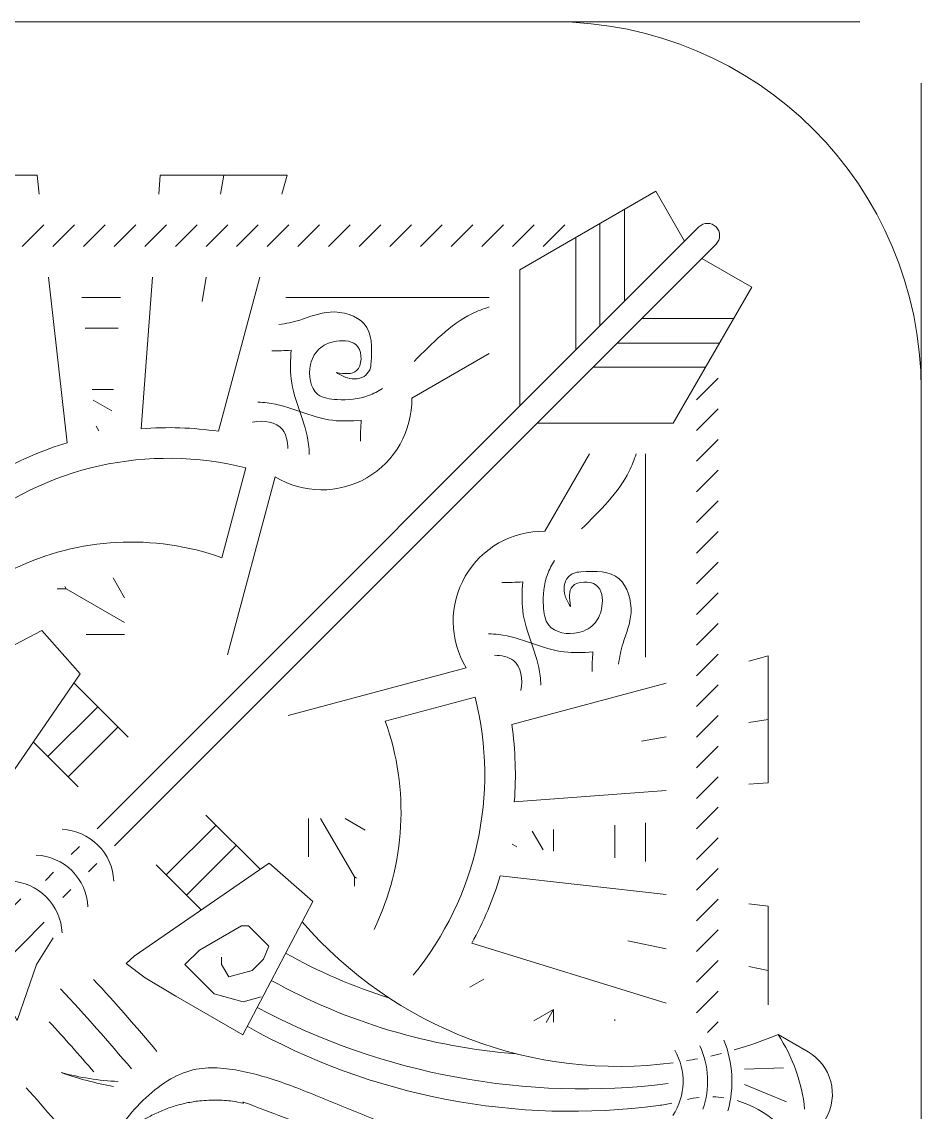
# Model space of a CAD drawing. Header units: inches. Extents: x -6.2 to 19.1, y -0.3 to 14.3.
# Drawn here: x 18.532 to 19.107, y 13.415 to 14.113 of the extents above; entities that cross this region are included whole.
import ezdxf

# ---------------------------------------------------------------- set-up
doc = ezdxf.new("R2010")
doc.units = ezdxf.units.IN
doc.header["$MEASUREMENT"] = 0
doc.layers.add('NOPLOT', color=40, linetype='Continuous', lineweight=5)

# ---------------------------------------------------------------- blocks, each defined once
blk = doc.blocks.new('BG')
at = {"layer": 'NOPLOT'}
for p, q in [((-1.154649315432252, 2.359375000000002), (-1.13491117056153, 2.359375000000002)), ((-1.152888800746311, 2.343750000000002), (-1.136082102436831, 2.343750000000002)), ((-1.138423966187425, 2.312500000000002), (-1.149367771374436, 2.312500000000002)), ((-1.139237925219781, 2.301638471546597), (-1.148763635153756, 2.3071381427412)), ((-1.147262386060472, 2.293814188519209), (-1.145892536137353, 2.291441538853621)), ((-1.132756860700241, 2.206189881604813), (-1.138668679507234, 2.216429452143664)), ((-1.167193601920587, 2.210937500000002), (-1.162561193326979, 2.210937500000002)), ((-1.162561193326979, 2.210937500000002), (-1.163227442411884, 2.212091477265558)), ((-1.162561193326979, 2.210937500000002), (-1.132756860700241, 2.193729960534938)), ((-1.152273560349265, 2.187500000000002), (-1.132756860700241, 2.187500000000002)), ((-1.039006860700233, 2.074233300350761), (-1.039006860700233, 2.093749999998193)), ((-1.015569360700233, 2.063945667373256), (-1.032776900164258, 2.093749999998192)), ((-1.020316979092307, 2.093749999998193), (-1.01007740855475, 2.087838181191946)), ((-0.8671318607002263, 2.091595690136807), (-0.8671318607002263, 2.071857545266422)), ((-0.9248683891525857, 2.087268935478637), (-0.919368717958065, 2.077743225544804)), ((-0.9140068607002334, 2.088082894510912), (-0.9140068607002299, 2.077139089324239)), ((-0.8827568607002299, 2.090424758261509), (-0.8827568607002263, 2.073618059952361)), ((-0.9326926721776658, 2.079244474637822), (-0.9350653218447178, 2.080614324561786)), ((-1.01556936070023, 2.059313258772162), (-1.015569360700233, 2.063945667373256)), ((-1.015569360700233, 2.063945667373256), (-1.014415383432738, 2.063279418287228)), ((-0.9495551316006399, 2.011848020753368), (-0.9566180161701432, 2.007770262445911)), ((-0.9239880215719047, 1.99052480678651), (-0.9140068607002334, 1.996287432702596)), ((-0.9177964699338261, 1.989723636969179), (-0.9140068607002334, 1.996287432702596)), ((-0.9140068607002334, 1.996287432702596), (-0.9140068607002334, 1.989809890665406)), ((-0.8827568607002299, 1.991243482961607), (-0.8827568607002299, 1.990521158725228))]:
    blk.add_line(p, q, dxfattribs=at)
for radius, start, end in [(1.124999999999999, 40.1208425318528, 42.6129550412265), (1.109374999999999, 40.1987293438149, 43.01840784614915), (1.093749999999999, 40.79006709121215, 42.58509100459516), (1.062499999999999, 39.29926577019602, 41.67445923097158)]:
    blk.add_arc((-1.976506860700223, 1.249999999999999), radius, start, end, dxfattribs=at)
blk = doc.blocks.new('CornerPrint')
at = {"layer": 'NOPLOT'}
for p, q in [((0.8926189321405724, 2.412155764241032), (0.8942806220818564, 2.421874999999986)), ((1.098696829597427, 2.357488060925064), (1.098696829597427, 2.404365940362212)), ((0.8025747485661681, 2.396530764241032), (0.7915262051101264, 2.385482220784994)), ((0.8181997485661681, 2.396530764241032), (0.8071512051101264, 2.385482220784994)), ((0.8338247485661681, 2.396530764241032), (0.8227762051101264, 2.385482220784994)), ((0.8494497485661681, 2.396530764241032), (0.8384012051101264, 2.385482220784994)), ((0.865074748566161, 2.396530764241032), (0.8540262051101264, 2.385482220784994)), ((0.880699748566161, 2.396530764241032), (0.8696512051101264, 2.385482220784994)), ((0.896324748566161, 2.396530764241032), (0.8852762051101264, 2.385482220784994)), ((0.911949748566161, 2.396530764241032), (0.9009012051101264, 2.385482220784994)), ((0.927574748566161, 2.396530764241032), (0.9165262051101264, 2.385482220784994)), ((0.943199748566161, 2.396530764241032), (0.9321512051101264, 2.385482220784994)), ((0.958824748566161, 2.396530764241032), (0.9477762051101264, 2.385482220784994)), ((0.974449748566161, 2.396530764241032), (0.9634012051101264, 2.385482220784994)), ((0.990074748566161, 2.396530764241032), (0.9790262051101264, 2.385482220784994)), ((1.005699748566163, 2.396530764241032), (0.9946512051101264, 2.385482220784994)), ((1.021324748566163, 2.396530764241032), (1.010276205110128, 2.385482220784994)), ((1.036949748566163, 2.396530764241032), (1.025901205110128, 2.385482220784994)), ((1.052574748566163, 2.396530764241032), (1.041526205110128, 2.385482220784994)), ((1.068199748566163, 2.396530764241032), (1.057151205110128, 2.385482220784994)), ((1.086166639894981, 2.344957871222618), (1.086166639894981, 2.397131631964506)), ((1.073831472450377, 2.332622703778014), (1.073831472450377, 2.390009919719866)), ((0.8832583170535804, 2.357405462985085), (0.8853871840962757, 2.36985722078499)), ((1.107488060925076, 2.348696829597415), (1.154365940362223, 2.348696829597415)), ((1.09495787122263, 2.336166639894969), (1.147131631964517, 2.336166639894969)), ((1.029679215836798, 2.330891214790842), (0.9902002306843327, 2.308098012085729)), ((1.082622703778026, 2.323831472450365), (1.140009919719877, 2.323831472450365)), ((1.146530764241047, 2.318199748566155), (1.135482220785005, 2.307151205110113)), ((1.146530764241047, 2.302574748566155), (1.135482220785005, 2.291526205110117)), ((1.146530764241047, 2.286949748566155), (1.135482220785005, 2.275901205110117)), ((1.080891214790861, 2.279679215836779), (1.058098012085751, 2.240200230684312)), ((0.8933844462764169, 2.226705014928346), (0.9056506396845263, 2.272483071942894)), ((1.146530764241047, 2.271324748566155), (1.135482220785005, 2.260276205110117)), ((0.9206031128554129, 2.267916097372385), (0.8962899975600349, 2.177178315799754)), ((1.146530764241047, 2.255699748566155), (1.135482220785005, 2.244651205110113)), ((1.146530764241047, 2.240074748566155), (1.135482220785005, 2.229026205110113)), ((1.146530764241047, 2.224449748566155), (1.135482220785005, 2.213401205110113)), ((1.146530764241047, 2.208824748566155), (1.135482220785005, 2.197776205110113)), ((1.146530764241047, 2.193199748566155), (1.135482220785005, 2.182151205110113)), ((1.146530764241047, 2.177574748566155), (1.135482220785005, 2.166526205110113)), ((1.017916097372404, 2.170603112855389), (0.9271783157997744, 2.146289997560014)), ((0.817879346503882, 2.1628831489286), (0.8455226416090076, 2.135239853823475)), ((1.146530764241047, 2.161949748566155), (1.135482220785005, 2.150901205110117)), ((0.8046834139451162, 2.125326603471748), (0.8300596529529285, 2.150702842479557)), ((1.146530764241047, 2.146324748566155), (1.135482220785005, 2.135276205110117)), ((1.162155764241052, 2.142618932140565), (1.171875000000006, 2.144280622081849)), ((0.81499207304915, 2.115017944367718), (0.8403683120569552, 2.140394183375527)), ((1.107405462985105, 2.133258317053571), (1.11985722078501, 2.135387184096267)), ((0.7971768862586499, 2.132833131158215), (0.8201464026011998, 2.109863614815668)), ((1.146530764241047, 2.130699748566155), (1.135482220785005, 2.119651205110117)), ((1.146530764241047, 2.115074748566155), (1.135482220785005, 2.104026205110117)), ((1.146530764241047, 2.099449748566155), (1.135482220785005, 2.088401205110117)), ((0.9128831489286098, 2.067879346503872), (0.8852398538235215, 2.095522641608961)), ((0.8650179443677315, 2.064992073049137), (0.8903941833755367, 2.090368312056945)), ((0.8207186203363888, 2.079509851664032), (0.816567546635734, 2.075358777963377)), ((0.8753266034717582, 2.05468341394511), (0.9007028424795704, 2.080059652952919)), ((1.146530764241047, 2.083824748566155), (1.135482220785005, 2.072776205110113)), ((0.8295098516640378, 2.070718620336383), (0.8253587779633831, 2.066567546635728)), ((0.8828331311582245, 2.047176886258644), (0.8598636148157155, 2.070146402601154)), ((0.8075317733449152, 2.066323004672554), (0.8033806996442605, 2.062171930971896)), ((1.146530764241047, 2.068199748566155), (1.135482220785005, 2.057151205110113)), ((0.8163230046725642, 2.057531773344902), (0.8121719309719095, 2.053380699644247)), ((1.146530764241047, 2.052574748566155), (1.135482220785005, 2.041526205110117)), ((1.146530764241047, 2.036949748566155), (1.135482220785005, 2.025901205110117)), ((1.100310564796589, 2.031321360453408), (1.119857220785016, 2.02721690697701)), ((1.146530764241047, 2.021324748566155), (1.135482220785005, 2.010276205110117)), ((1.162155764241057, 2.018334957868294), (1.171875000000012, 2.016294089546756)), ((1.146530764241047, 2.005699748566155), (1.135482220785005, 1.994651205110117)), ((1.146530764241047, 1.990074748566155), (1.141006492513026, 1.984550476838134)), ((1.179741149133389, 1.966578028636221), (1.159856349202852, 1.965976921029132)), ((1.181232082547862, 1.949287568971556), (1.159856349202852, 1.958030328704947))]:
    blk.add_line(p, q, dxfattribs=at)
for points in [[(0.7487262189461914, 2.421874999999986), (0.7990916181402055, 2.421874999999986), (0.8001867130067479, 2.412155764241032)], [(0.8612198747904811, 2.412155764241032), (0.8619482308195172, 2.421874999999986), (0.9266130133442116, 2.421874999999986), (0.9240087519715514, 2.412155764241032)], [(1.045304215836798, 2.304095447164435), (1.045304215836798, 2.373539700434776), (1.114681333416525, 2.413594597945032), (1.129367016819526, 2.388158248147164)], [(1.054095447164447, 2.29530421583679), (1.123539700434788, 2.29530421583679), (1.16359459794504, 2.364681333416517), (1.138158248147175, 2.379367016819515)], [(1.162155764241054, 2.111219874790461), (1.171875000000012, 2.111948230819497), (1.171875000000004, 2.176613013344191), (1.162155764241054, 2.174008751971531)], [(1.171875000000008, 1.998726218946175), (1.171875000000008, 2.049091618140185), (1.162155764241054, 2.050186713006731)], [(0.9133360790399658, 2.002738958523702), (0.9042257352914485, 2.000297849273517), (0.8894214096689419, 2.004264656368557), (0.8744626439702623, 2.019223422067236), (0.8819136248943886, 2.026674402991366), (0.9032999133346076, 2.039021782379296), (0.9069283989907229, 2.039021782379296), (0.9173418425402682, 2.02860833882975), (0.9145852038492501, 2.02199340118918), (0.9087954463443149, 2.016203643684248), (0.8968729645339204, 2.013009024311378), (0.893210914605171, 2.019351880847823), (0.893210914605171, 2.023022529395126)]]:
    blk.add_lwpolyline(points, dxfattribs=at)
for points in [[(0.8385456249548637, 2.079754393627205), (1.145402108117861, 2.386610876790201, 0.4142135623730924), (1.145402108117861, 2.395402108117853, 0.4142135623730925), (1.136610876790212, 2.39540210811785), (0.8297543936272147, 2.088545624954854)], [(0.8049526142514329, 2.36985722078499), (0.8144725607236323, 2.285365358935668, 0.05288125780897603), (0.7801028000483639, 2.270781283839824), (0.749541920859083, 2.36985722078499)], [(0.9126748914114939, 2.36985722078499), (0.8915960728609091, 2.291189998990699, 0.05577210917914319), (0.8522533967504868, 2.29250642995401), (0.8580500371705524, 2.36985722078499)], [(1.119857220785012, 2.162674891411474), (1.041189998990721, 2.141596072860892, -0.05577210917914319), (1.042506429954028, 2.10225339675047), (1.119857220785012, 2.108050037170536)], [(0.9709791579515388, 2.037153225749371, 0.2010707849607938), (0.976705014928366, 2.143384446276393), (1.022483071942912, 2.155650639684509)], [(0.8382316523239579, 2.061857958341008, 0.187200145941345), (0.8301612653820127, 2.080161265382003, 0.1872001459413448), (0.8118579583410179, 2.088231652323945)], [(0.8250448053324773, 2.048671111349531, 0.187200145941345), (0.8169744183905392, 2.066974418390526, 0.1872001459413448), (0.7986711113495444, 2.075044805332467)], [(1.119857220785012, 2.054952614251413), (1.03536535893569, 2.064472560723612, -0.05288125780897603), (1.02078128383985, 2.030102800048347), (1.119857220785012, 1.999541920859066)], [(0.8073484016819519, 2.032937861560427), (0.798902736548821, 2.019359506201884), (0.788984595930752, 1.990770225617976, 2.447930257696947), (0.7826160127670816, 1.972412630379175), (0.7749507982112034, 1.95031746374335), (0.7615588973294747, 1.950783948588015), (0.7497146038427074, 1.951526587080104), (0.7294495067190878, 1.948291420944888), (0.6780340089571508, 1.928034008957141), (0.6982914209449005, 1.979449506719078), (0.7015265870801128, 1.999714603842698), (0.7007839485880281, 2.011558897329461), (0.7003174637433629, 2.024950798211194), (0.7224126303791847, 2.032616012767072, 2.447930257696944), (0.7407702256179887, 2.038984595930739), (0.769359506201897, 2.048902736548808), (0.7829378615604368, 2.057348401681942)], [(0.8118579583410037, 2.035484264358054, 0.187200145941345), (0.8037875713990585, 2.053787571399049, 0.1872001459413448), (0.7854842643580637, 2.06185795834099)], [(0.7908299052162375, 2.052791928152811), (0.7681536206642319, 2.030115643600805, 0.1194606688061966), (0.7527331705110596, 2.002733170511046, 0.1194606688061964), (0.7801156436008183, 2.018153620664222), (0.802791928152824, 2.040829905216228)], [(0.906280227647744, 1.987766923566032, 0.1628699054557541), (1.115967635889899, 1.947398035556667, 0.01764940667756099), (1.122888354297712, 1.948571831526621)], [(1.190563747988112, 1.945470880788758, 0.1217036496981722), (1.176980407125723, 1.983542370148641), (1.192292205215463, 1.974702099399753, -0.4142135623730946), (1.201393557514547, 1.940735390201979), (1.189156408701938, 1.919540026718764, 0.2362185076408132), (1.156064363297415, 1.949892756453355)], [(0.8380935806324556, 1.957103575905905, -0.04273282223364494), (0.8114811914499027, 1.96416820693289, 0.05347359099024523), (0.8404820067489522, 1.959638100324412)]]:
    blk.add_lwpolyline(points, format="xyb", dxfattribs=at)
for points in [[(0.7736163133334513, 2.098634508062393), (0.8210472781525224, 2.167481462424167), (0.8014990508881779, 2.189666233658507), (0.7334073922167077, 2.153996491862525), (0.7530651424716082, 2.119948269658533), (0.7624222023236653, 2.104161955051897), (0.7698289557921667, 2.094535359387407)], [(0.848634508062406, 2.023616313333441), (0.9174814624241803, 2.071047278152516), (0.9396662336585164, 2.051499050888168), (0.9039964918625385, 1.983407392216695), (0.8699482696585461, 2.003065142471595), (0.85416195505191, 2.012422202323652), (0.8445353593874172, 2.01982895579216)]]:
    blk.add_lwpolyline(points, close=True, dxfattribs=at)
for centre, radius, start, end in [((0.9443049423757044, 2.307227153837601), 0.04590354978670484, 238.9129490858832, 1.087050914118232), ((0.8660421521535495, 2.11604215215175), 0.1613771782799246, 75.7921354593736, 129.2773156436604), ((1.057227153837624, 2.194304942375684), 0.04590354978670484, 88.91294908588216, 211.087050914117), ((0.8471002159036436, 2.097100215901833), 0.1376213425014549, 70.34742973818624, 115.8230781206172), ((0.8660421521517625, 2.116042152153527), 0.1613771782799318, 320.7226843563399, 14.20786454062688), ((1.095505648120256, 2.180525486782308), 0.213167738163429, 220.8388795704549, 277.5632516594159), ((1.066598635195366, 2.278109748055922), 0.2895935252398352, 240.9110191764501, 252.3493723615396), ((1.066598635195366, 2.278109748055922), 0.3052185252398352, 240.9848144276376, 265.6944569454649), ((1.077366303534252, 2.308640623523669), 0.3527730449635286, 241.9211080341593, 277.0956737105846), ((1.097370585582607, 1.959737037460421), 0.05611623983108986, 344.4001631619509, 21.95680943378999), ((1.095505648120256, 2.180525486782308), 0.213167738163429, 286.1202236902245, 292.4706185848848), ((1.097370585582607, 1.959737037460421), 0.03125088293240171, 326.1204340078931, 30.47758998286892), ((1.097370585582607, 1.959737037460421), 0.0436835613817458, 340.9201125824692, 24.43291933344232), ((1.095505648120256, 2.180525486782308), 0.213167738163429, 282.7772120925061, 284.2937920493659), ((1.095505648120256, 2.180525486782308), 0.213167738163429, 279.4190069719422, 280.9455074909429), ((1.142279282301321, 1.901647923954588), 0.05017561480343816, 81.82718384462385, 88.28850643966148), ((1.142279282301321, 1.901647923954588), 0.05017561480343816, 96.25686071725853, 103.2719767086188)]:
    blk.add_arc(centre, radius, start, end, dxfattribs=at)
blk.add_rational_spline([(1.149018659177703, 1.815355423883243), (1.148660913993315, 1.797716461132417), (1.139469844855534, 1.782657070817848), (1.123945978211577, 1.774274317513434), (1.108422111567614, 1.765891564209019), (1.090788877632675, 1.766466063588958), (1.075843582045882, 1.775841517090811), (1.060898286459094, 1.785216970592664), (1.052706953130849, 1.800842688075317), (1.053498119929633, 1.818467529738108), (1.057280360791799, 1.828626333324351), (1.066945679133005, 1.83349549502692), (1.07733974593413, 1.830544269183864), (1.087925653460617, 1.827538573293878), (1.093568058464897, 1.818090879834099), (1.09119462619459, 1.807345533622801), (1.096366542413354, 1.818839186309358), (1.094010639808233, 1.831220724677752), (1.084979038719209, 1.84001179692304), (1.075947437630199, 1.848802869168324), (1.063506831244756, 1.850823780402362), (1.052156936028145, 1.845343575294439), (1.040807040811527, 1.839863370186527), (1.034653067458646, 1.828864216517946), (1.035920882970228, 1.816324463199738), (1.035920882970229, 1.79804215457742), (1.043176362876015, 1.781261188577268), (1.056495683113856, 1.768737670023626), (1.069815003351697, 1.75621415146998), (1.087010599584457, 1.750004942280285), (1.105258268147272, 1.75112984259038), (1.103730471498399, 1.749452021781785), (1.090578759864006, 1.734583494720916), (1.071565390331775, 1.705380486025703), (1.066909016607871, 1.653751988943686), (1.090781250646654, 1.636252172794176), (1.101957829610559, 1.628059052840218), (1.094936862296717, 1.637513212507127), (1.081921397813074, 1.655039327338173), (1.081755903268307, 1.688772799099223), (1.107780617048957, 1.726460494394221), (1.13375911153489, 1.74958669269601), (1.152372290940161, 1.766156247109027), (1.153664860626745, 1.767306899734688), (1.154957430313336, 1.768457552360349), (1.156249999999926, 1.769608204986007), (1.156249999999926, 1.742575023293906), (1.156249999999926, 1.715541841601805), (1.156249999999926, 1.688508659909708), (1.152710236981098, 1.684286431537135), (1.139014479303893, 1.671467403777285), (1.120106030888768, 1.685509408499883), (1.106290720357134, 1.695769089858729), (1.112749958075779, 1.680621918242029), (1.122169251477144, 1.658533297281863), (1.148869516850238, 1.665721247417), (1.154720497845855, 1.672581573401104), (1.156249999999926, 1.675107471859729), (1.156249999999926, 1.658029924167344), (1.156249999999926, 1.64095237647496), (1.156249999999926, 1.623874828782583), (1.153435080711916, 1.60740815441449), (1.142891846934639, 1.594449938609042), (1.12734176548521, 1.588345014182092), (1.111791684035775, 1.582240089755146), (1.095248611721493, 1.584564287196642), (1.081982720607908, 1.594717674232776), (1.076427926523537, 1.599106367084485), (1.074394956399854, 1.605887472801307), (1.076619127218625, 1.612608293170521), (1.078843298037394, 1.619329113539738), (1.084520136307174, 1.623558755312413), (1.091596352835976, 1.623767374352592), (1.09867256936477, 1.623975993392772), (1.104588725565793, 1.620088133046575), (1.107204971929787, 1.613510016505405), (1.10324077616873, 1.623506307965062), (1.094103989423105, 1.629177270753117), (1.083386741610522, 1.628293364478637), (1.072669493797936, 1.627409458204156), (1.064585273486498, 1.620318190832625), (1.062312393845784, 1.60980749584526), (1.060039514205074, 1.5992968008579), (1.064471558415247, 1.589498960529667), (1.073866067223737, 1.584265998153953), (1.100779905031389, 1.56360035033715), (1.134506602491347, 1.567333116559205), (1.156249999999926, 1.593383996199012), (1.156249999999926, 1.567300170661849), (1.156249999999926, 1.541216345124685), (1.156249999999926, 1.515132519587517), (1.155071751366177, 1.522988744800244), (1.145823983622567, 1.540461026707927), (1.123908755427448, 1.557322771425834), (1.132646763254802, 1.568795441790378), (1.135230610194857, 1.572187934083978), (1.127287784363138, 1.566721149621035), (1.107835509469749, 1.553332791823813), (1.136774407614998, 1.529380129648136), (1.144772299235034, 1.499975325807448), (1.134638712955213, 1.483870973062071), (1.128670511529269, 1.474386273532712), (1.14141081509374, 1.484425886164072), (1.154151118658217, 1.494465498795428), (1.156249999999919, 1.50708336262705), (1.156249999999926, 1.426979782486214), (1.156249999999926, 1.346876202345378), (1.156249999999919, 1.329874282080439), (1.161458333333283, 1.306068346347448), (1.16666666666664, 1.282262410614457), (1.171875000000004, 1.258456474881466), (1.171874999999997, 1.437116917691878), (1.171875000000004, 1.647051012027188), (1.171874999999919, 1.869939656844785), (1.172090572158884, 1.873971021370387), (1.173832471290267, 1.87761302067938), (1.176835509041706, 1.880311193359944), (1.179838546793142, 1.883009366040504), (1.183645537889553, 1.884352939761015), (1.187676902446985, 1.884137367602058), (1.170375617180473, 1.914121118245461), (1.164462434271802, 1.922761834734168), (1.141564584021677, 1.935519742983534), (1.078059248765133, 1.916120102932869), (0.9864946311273597, 1.92668488444523), (0.9160893511547554, 1.966712226219983), (0.8677483534333374, 1.966878004048372), (0.8441298958942367, 1.944412275235849), (0.8343116928523981, 1.924088192326189), (0.8367573208045611, 1.926400683405014), (0.8392029487567241, 1.928713174483836), (0.8416485767088799, 1.931025665562654), (0.8602637625013996, 1.948627464330532), (0.8851856118353103, 1.954564625919415), (0.9097374848552517, 1.947246566534069), (0.9407880877344708, 1.937991461816139), (0.973541462240159, 1.920093705708041), (1.022456785605134, 1.90962778218546), (1.03507141225023, 1.907829005239808), (1.047817156582949, 1.906998661206586), (1.01130802347267, 1.897446055700016), (0.9855907635258854, 1.869827373376591), (0.9786621999827458, 1.832730687814657), (0.9717336364396081, 1.795634002252719), (0.9857482172496548, 1.760594587343629), (1.016348086025791, 1.738508005368686), (0.9843426613307278, 1.762108532187082), (0.9735453573307256, 1.800380588603591), (0.988497041398932, 1.837228644448398), (1.003448725467146, 1.874076700293195), (1.037861382154625, 1.894004096905075), (1.077262573714369, 1.888630254733194), (1.116663765274129, 1.883256412561312), (1.144483097354336, 1.854841331378456), (1.149020992228412, 1.815335134571768)], [1, 0.9093131818240062, 0.9093131818240062, 0.9999999999999999, 0.9093131818240061, 0.9093131818240061, 1, 0.9093131818240062, 0.9093131818240062, 0.9920172345161065, 0.8185375261379285, 0.821198447965893, 1, 0.818497328115665, 0.818497328115665, 1, 0.8794346961926607, 0.8794346961926607, 1, 0.8794346961926607, 0.8794346961926607, 1, 0.8794346961926607, 0.8794346961926607, 1, 0.9452533538231613, 0.9452533538231613, 1, 0.9452533538231612, 0.9452533538231612, 1, 1, 1, 1, 1, 1, 1, 1, 1, 1, 1, 1, 1, 1, 1, 1, 1, 1, 1, 1, 1, 1, 1, 1, 1, 1, 1, 1, 1, 1, 1, 0.9139585041111268, 0.9139585041111268, 1, 0.9139585041111268, 0.9139585041111268, 0.9999999999999999, 0.8794346961926683, 0.8794346961926683, 0.9999999999999999, 0.8794346961926683, 0.8794346961926683, 1, 0.8794346961926685, 0.8794346961926685, 1, 0.8689499194259757, 0.8689499194259757, 1, 0.8689499194259757, 0.8689499194259757, 1, 0.8689499194259758, 0.8689499194259758, 1, 0.8142306538609507, 0.8142306538609507, 1, 1, 1, 1, 1, 1, 1, 1, 1, 1, 1, 1, 1, 1, 1, 1, 1, 1, 1, 1, 1, 1, 1, 1, 1, 1, 1, 0.9492530216741811, 0.9492530216741811, 1, 0.9492530216741811, 0.9492530216741811, 1, 1, 1, 1, 1, 1, 1, 1, 1, 1, 1, 1, 1, 0.9106989778850244, 0.9106989778850244, 1, 1, 1, 1, 1, 1, 0.8963494652183451, 0.8963494652183451, 1, 0.8963494652183451, 0.8963494652183451, 1, 0.8598147780488565, 0.8598147780488565, 1, 0.8598147780488565, 0.8598147780488565, 1, 0.8598147780488565, 0.8598147780488565, 1], degree=3, knots=[0, 0, 0, 0, 1.055391028875007, 1.055391028875007, 1.055391028875007, 2.110782057750022, 2.110782057750022, 2.110782057750022, 3.166173086625044, 3.166173086625044, 3.166173086625044, 4.655211658785728, 4.655211658785728, 4.655211658785728, 6.166744843544919, 6.166744843544919, 6.166744843544919, 7.388475319940952, 7.388475319940952, 7.388475319940952, 8.610205796336984, 8.610205796336984, 8.610205796336984, 9.831936272733017, 9.831936272733017, 9.831936272733017, 10.64811860385565, 10.64811860385565, 10.64811860385565, 11.46430093497828, 11.46430093497828, 11.46430093497828, 11.47236398271673, 11.53487089444485, 11.58735981908885, 11.63356827446621, 11.63356827446621, 11.63356827446621, 11.67444285193508, 11.70934153868312, 11.74430717416008, 11.83267021620562, 11.83267021620562, 11.83267021620562, 11.83880648057379, 11.83880648057379, 11.83880648057379, 12.83880648057379, 12.83880648057379, 12.83880648057379, 12.85709478199398, 12.90670242447206, 12.90670242447206, 12.90670242447206, 12.9553873146268, 12.97769799462391, 12.98843505156799, 12.98843505156799, 12.98843505156799, 13.98843505156799, 13.98843505156799, 13.98843505156799, 15.0158127717043, 15.0158127717043, 15.0158127717043, 16.04319049184061, 16.04319049184061, 16.04319049184061, 17.26492096823661, 17.26492096823661, 17.26492096823661, 18.4866514446326, 18.4866514446326, 18.4866514446326, 19.70838192102859, 19.70838192102859, 19.70838192102859, 20.98392403422843, 20.98392403422843, 20.98392403422843, 22.25946614742826, 22.25946614742826, 22.25946614742826, 23.5350082606281, 23.5350082606281, 23.5350082606281, 25.06511331104465, 25.06511331104465, 25.06511331104465, 26.06511331104465, 26.06511331104465, 26.06511331104465, 26.09469968226282, 26.12741727667035, 26.14115387825488, 26.14115387825488, 26.14115387825488, 26.16966530808219, 26.21097942678821, 26.23710970960131, 26.27454941724334, 26.27454941724334, 26.27454941724334, 26.32505701868904, 26.32505701868904, 26.32505701868904, 27.32505701868904, 27.32505701868904, 27.32505701868904, 28.32505701868904, 28.32505701868904, 28.32505701868904, 29.25997898003033, 29.25997898003033, 29.25997898003033, 30.04537714342786, 30.04537714342786, 30.04537714342786, 30.83077530682539, 30.83077530682539, 30.83077530682539, 30.83981298630981, 30.86236702278407, 30.90284980960194, 31.02949805024263, 31.12845246216244, 31.14316911534844, 31.20102060709699, 31.20102060709699, 31.20102060709699, 32.20102060709699, 32.20102060709699, 32.20102060709699, 33.24812590243573, 33.24812590243573, 33.24812590243573, 33.35307473376375, 33.35307473376375, 33.38863476852443, 33.38863476852443, 33.38863476852443, 34.51887531609604, 34.51887531609604, 34.51887531609604, 35.64911586366766, 35.64911586366766, 35.64911586366766, 36.96999656964709, 36.96999656964709, 36.96999656964709, 38.29087727562653, 38.29087727562653, 38.29087727562653, 39.61175798160595, 39.61175798160595, 39.61175798160595, 39.61175798160595], dxfattribs=at)
blk = doc.blocks.new('DetailCorner')
at = {"layer": 'NOPLOT'}
blk.add_lwpolyline([(-0.08416140021560903, -0.2674940210794485), (-0.08416140021560992, -0.1638571843788239)], dxfattribs=at)
for points, knots in [([(-0.08894075083592146, -0.1638571843716741), (-0.08990262198888033, -0.1669012691767962), (-0.09554302754442467, -0.1815165961684255), (-0.1073873313907443, -0.1927724887241782), (-0.1167070811278981, -0.2021425941119146)], [0.02228258355700409, 0.02228258355700409, 0.02228258355700409, 0.02228258355700409, 0.03195173131461477, 0.07020769960925931, 0.07020769960925931, 0.07020769960925931, 0.07020769960925931]), ([(-0.1305018894849779, -0.2181896290248604), (-0.1319590580304899, -0.2204882893036664), (-0.135609063028058, -0.2275740798083796), (-0.1368441707808925, -0.2391380253439928), (-0.1346865663276233, -0.2543536060282232), (-0.1194760789586802, -0.2570454876881105), (-0.1091243723939348, -0.2507057227314764), (-0.105430110073411, -0.2412519746364263), (-0.1067371599540188, -0.2280846770978679), (-0.1241772268153163, -0.2290418093521365), (-0.1229759357534332, -0.2376875470100988), (-0.1224249785479419, -0.2416528070628736)], [0.09094985808184328, 0.09094985808184328, 0.09094985808184328, 0.09094985808184328, 0.09919905785853213, 0.1153803790267013, 0.1254894185617819, 0.1412016859234919, 0.1512166705902903, 0.1600027298761425, 0.1712258584256454, 0.1833416436777295, 0.1936060319134152, 0.1936060319134152, 0.1936060319134152, 0.1936060319134152]), ([(-0.09786212296470165, -0.2711651186760697), (-0.09740815467619424, -0.2675086149185648), (-0.09551960112734204, -0.2585660167311339), (-0.08931050842066401, -0.2449416515564198), (-0.09564103135949864, -0.2234396634882851), (-0.1095635082710347, -0.2235309858937033), (-0.1171324760984298, -0.2240548818148973)], [0.06844218785246055, 0.06844218785246055, 0.06844218785246055, 0.06844218785246055, 0.08319343645902655, 0.1050859675769023, 0.1302457650990219, 0.1577767004183851, 0.1577767004183851, 0.1577767004183851, 0.1577767004183851]), ([(-0.1422860992728952, -0.2604117011603813), (-0.1477883348559841, -0.2585202571325897), (-0.1549838333745548, -0.256046738415622), (-0.1624514786685678, -0.2556403796874829), (-0.164218380288971, -0.2556176463421522)], [0, 0, 0, 0, 0.01725374674018223, 0.02256343030646606, 0.02256343030646606, 0.02256343030646606, 0.02256343030646606]), ([(-0.1422860992727779, -0.2604117011602631), (-0.1403946552449851, -0.2659139367433521), (-0.1379823888200029, -0.2729312515379743), (-0.1375361709202396, -0.2802074015313201), (-0.1375016911867952, -0.2817865089692195)], [0, 0, 0, 0, 0.01725374674018306, 0.02200468708295281, 0.02200468708295281, 0.02200468708295281, 0.02200468708295281]), ([(-0.1611894436786621, -0.2665075078354113), (-0.157654192781302, -0.2666911136612296), (-0.1483396439377289, -0.2680369465365424), (-0.1463987453476872, -0.2790040012656338), (-0.1477208171875377, -0.2844993883256639), (-0.1477274029724382, -0.2845264801736844)], [0.1154409581624721, 0.1154409581624721, 0.1154409581624721, 0.1154409581624721, 0.1254894185617819, 0.1412016859234919, 0.1412796154870255, 0.1412796154870255, 0.1412796154870255, 0.1412796154870255])]:
    blk.add_open_spline(points, degree=3, knots=knots, dxfattribs=at)
for points in [[(-0.1224249785479419, -0.2416528070628736), (-0.1251032796208538, -0.2361808078832128), (-0.1236398029652497, -0.226749522521998), (-0.1219892041979556, -0.2254314369073613), (-0.1209506516128478, -0.2248008537646031), (-0.1171324745158149, -0.2240548817053547)], [(-0.1422860992726358, -0.2604117011601224), (-0.1467516975283703, -0.2437458615835295), (-0.1467516975283703, -0.2291281161945236)], [(-0.1422860992727539, -0.2604117011602405), (-0.1256202596961602, -0.2648772994159767), (-0.1110025143071551, -0.2648772994159772)]]:
    blk.add_spline(points, degree=3, dxfattribs=at)
for points in [[(-0.1574190470235193, -0.229425459410221), (-0.1538925323860747, -0.229548661543912), (-0.1503221149572225, -0.2293383888692175), (-0.1467516975283703, -0.2291281161945236)], [(-0.1113216388177651, -0.2747715850791326), (-0.1113923569758359, -0.2714968045931703), (-0.111197435641496, -0.2681870520045737), (-0.1110025143071551, -0.2648772994159772)]]:
    blk.add_open_spline(points, degree=3, dxfattribs=at)
blk = doc.blocks.new('Decoration')
at = {"layer": 'NOPLOT', "color": 1}
for p, q in [((1.218750000000004, 2.5), (-1.21875, 2.5)), ((1.250000000000004, -2.46875), (1.250000000000002, 2.46875))]:
    blk.add_line(p, q, dxfattribs=at)
blk.add_arc((1.062500000000002, 2.3125), 0.1875, 0, 90, dxfattribs=at)
at = {"layer": 'NOPLOT'}
for name, p in [('CornerPrint', (0, 0)), ('BG', (1.976506860700235, 0)), ('DetailCorner', (1.193536400215622, 2.44353640021561))]:
    blk.add_blockref(name, p, dxfattribs=at)
at = {"layer": 'NOPLOT', "xscale": -1, "rotation": 270}
blk.add_blockref('DetailCorner', (1.193536400215622, 2.44353640021561), dxfattribs=at)

msp = doc.modelspace()

# ---------------------------------------------------------------- block references
at = {"color": 0, "xscale": 1.254606451613385, "yscale": 1.254606451613385, "zscale": 1.254606451613385}
msp.add_blockref('Decoration', (17.53876361906839, 10.97599999999969), dxfattribs=at)

doc.saveas('drawing.dxf')
